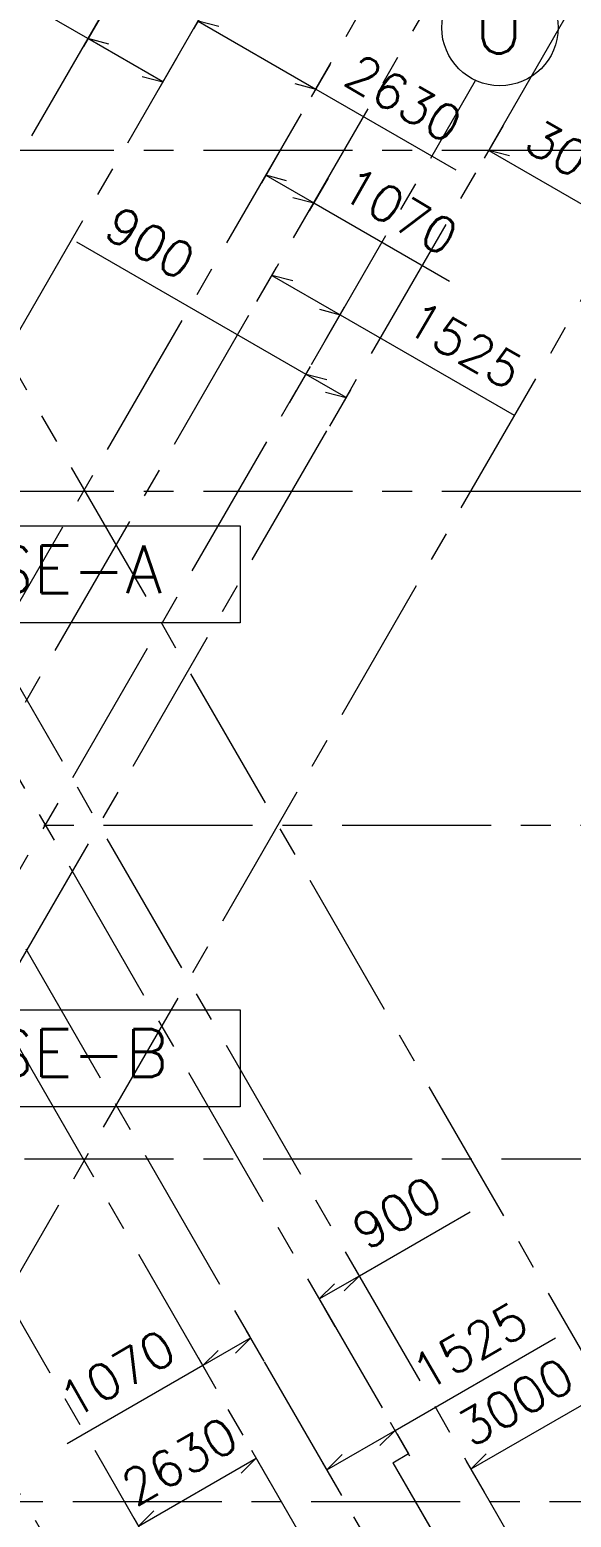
# Model space of a CAD drawing. Header units: millimetres. Extents: x 340192 to 549303, y -616317 to -538642.
# Drawn here: x 457237 to 458373, y -587185 to -584065 of the extents above; entities that cross this region are included whole.
import ezdxf
from ezdxf.enums import TextEntityAlignment as Align
from ezdxf.lldxf.tags import DXFTag

# ---------------------------------------------------------------- set-up
doc = ezdxf.new("R2010")
doc.units = ezdxf.units.MM
doc.header["$LTSCALE"] = 250
doc.header["$MEASUREMENT"] = 0
doc.linetypes.add('( Center )', pattern=[2, 1.25, -0.25, 0.25, -0.25])
doc.layers.get('DEFPOINTS').update_dxf_attribs({"lineweight": 0})
for name, color, linetype, lineweight in [('CV-CB-SHADE', 25, 'Continuous', 0), ('CV-CB-TEXT', 3, 'Continuous', 0), ('CV-GRID_LINE', 8, 'CENTER', 0), ('CV-GRID_NO', 6, 'Continuous', 0)]:
    doc.layers.add(name, color=color, linetype=linetype, lineweight=lineweight)
doc.styles.add('ROMANS', font='romans.shx')
doc.styles.add('ROMANS_0', font='romans.shx')
doc.styles.add('Style-romans', font='romans.shx')
tags = doc.linetypes.add('CENTER', pattern=[2, 1.25, -0.25, 0.25, -0.25]).pattern_tags.tags
tags[10:11] = [DXFTag(74, 4), DXFTag(75, 0), DXFTag(340, '0'), DXFTag(46, 1.0), DXFTag(50, 0.0), DXFTag(44, 0.0), DXFTag(45, 0.0)]
tags[8:9] = [DXFTag(74, 4), DXFTag(75, 0), DXFTag(340, '0'), DXFTag(46, 1.0), DXFTag(50, 0.0), DXFTag(44, 0.0), DXFTag(45, 0.0)]
tags[6:7] = [DXFTag(74, 4), DXFTag(75, 0), DXFTag(340, '0'), DXFTag(46, 1.0), DXFTag(50, 0.0), DXFTag(44, 0.0), DXFTag(45, 0.0)]
tags[4:5] = [DXFTag(74, 4), DXFTag(75, 0), DXFTag(340, '0'), DXFTag(46, 1.0), DXFTag(50, 0.0), DXFTag(44, 0.0), DXFTag(45, 0.0)]
doc.dimstyles.new('.15', dxfattribs={"dimtxt": 75, "dimasz": 0.00015, "dimexe": 18.75, "dimexo": 18.75, "dimgap": 37.5, "dimtad": 1, "dimdec": 0, "dimlfac": 9.227778, "dimzin": 0, "dimdsep": 46, "dimtxsty": 'ROMANS_0', "dimblk": 'TICK', "dimcen": 60, "dimclrd": 2, "dimclre": 2, "dimclrt": 3, "dimadec": 0, "dimazin": 0, "dimtfac": 1, "dimtdec": 0, "dimtofl": 0, "dimtmove": 0, "dimatfit": 3, "dimldrblk": 'TICK', "dimfxl": 1, "dimtolj": 1, "dimtzin": 0, "dimlwd": -1, "dimlwe": -1, "dimarcsym": 0})

# ---------------------------------------------------------------- blocks, each defined once
blk = doc.blocks.new('TICK')
at = {"color": 3}
blk.add_line((-289777.747, -77645.713), (0, 0), dxfattribs=at)
blk = doc.blocks.new('*D243')
at = {"layer": 'CV-CB-SHADE', "color": 2, "transparency": 16777216}
for p, q in [((457740.4, -587109), (457703.1, -587044.4)), ((457493.6, -587251.5), (457456.3, -587186.9))]:
    blk.add_line(p, q, dxfattribs=at)
at = {"layer": 'CV-CB-SHADE', "color": 0, "transparency": 16777216}
blk.add_line((457465.7, -587203.1), (457712.4, -587060.6), dxfattribs=at)
at = {"layer": 'DEFPOINTS', "color": 0, "transparency": 16777216}
for p in [(457712.4, -587060.6), (457749.7, -587125.3), (457503, -587267.7)]:
    blk.add_point(p, dxfattribs=at)
at = {"layer": 'CV-CB-SHADE', "color": 0, "transparency": 16777216, "xscale": 0.00015, "yscale": 0.00015, "zscale": 0.00015}
for p, rotation in [((457712.4, -587060.6), 29.99999999837793), ((457465.7, -587203.1), 209.999999998378)]:
    blk.add_blockref('TICK', p, dxfattribs=dict(at, rotation=rotation))
at = {"layer": 'CV-CB-SHADE', "color": 3, "transparency": 16777216, "insert": (457551.6, -587066.9), "char_height": 75, "attachment_point": 5, "rotation": 30, "style": 'ROMANS_0'}
blk.add_mtext('\\A1;2630', dxfattribs=at)
blk = doc.blocks.new('*D244')
at = {"layer": 'CV-CB-SHADE', "color": 2, "transparency": 16777216}
for p, q in [((457728.8, -586857.1), (457691.5, -586792.5)), ((457628.4, -586915.1), (457591.1, -586850.5))]:
    blk.add_line(p, q, dxfattribs=at)
at = {"layer": 'CV-CB-SHADE', "color": 0, "transparency": 16777216}
for p, q in [((457700.8, -586808.7), (457600.4, -586866.7)), ((457600.4, -586866.7), (457315.9, -587031))]:
    blk.add_line(p, q, dxfattribs=at)
at = {"layer": 'DEFPOINTS', "color": 0, "transparency": 16777216}
for p in [(457700.8, -586808.7), (457738.1, -586873.3), (457637.7, -586931.3)]:
    blk.add_point(p, dxfattribs=at)
at = {"layer": 'CV-CB-SHADE', "color": 0, "transparency": 16777216, "xscale": 0.00015, "yscale": 0.00015, "zscale": 0.00015}
for p, rotation in [((457700.8, -586808.7), 29.99999999837793), ((457600.4, -586866.7), 209.999999998378)]:
    blk.add_blockref('TICK', p, dxfattribs=dict(at, rotation=rotation))
at = {"layer": 'CV-CB-SHADE', "color": 3, "transparency": 16777216, "insert": (457420.7, -586883.9), "char_height": 75, "attachment_point": 5, "rotation": 30, "style": 'ROMANS_0'}
blk.add_mtext('\\A1;1070', dxfattribs=at)
blk = doc.blocks.new('*D245')
at = {"layer": 'CV-CB-SHADE', "color": 2, "transparency": 16777216}
for p, q in [((458003.5, -587002.5), (458339.9, -586808.4)), ((457860.4, -587085.2), (458003.5, -587002.5)), ((458034.7, -587056.5), (457994.1, -586986.3)), ((457891.6, -587139.1), (457851.1, -587068.9))]:
    blk.add_line(p, q, dxfattribs=at)
at = {"layer": 'DEFPOINTS', "color": 0, "transparency": 16777216}
for p in [(458003.5, -587002.5), (458044, -587072.8), (457901, -587155.4)]:
    blk.add_point(p, dxfattribs=at)
at = {"layer": 'CV-CB-SHADE', "color": 2, "transparency": 16777216, "xscale": 0.00015, "yscale": 0.00015, "zscale": 0.00015}
for p, rotation in [((458003.5, -587002.5), 30.00000000006172), ((457860.4, -587085.2), 210.0000000000617)]:
    blk.add_blockref('TICK', p, dxfattribs=dict(at, rotation=rotation))
at = {"layer": 'CV-CB-SHADE', "color": 3, "transparency": 16777216, "insert": (458160.1, -586825.5), "char_height": 75, "attachment_point": 5, "rotation": 30, "style": 'ROMANS_0'}
blk.add_mtext('\\A1;1525', dxfattribs=at)
blk = doc.blocks.new('*D246')
at = {"layer": 'CV-CB-SHADE', "color": 2, "transparency": 16777216}
for p, q in [((457928.8, -586678.1), (458160.8, -586544.2)), ((457941.7, -586700.6), (457919.4, -586661.9)), ((457844.3, -586726.9), (457928.8, -586678.1)), ((457878.2, -586785.5), (457835, -586710.7))]:
    blk.add_line(p, q, dxfattribs=at)
at = {"layer": 'DEFPOINTS', "color": 0, "transparency": 16777216}
for p in [(457928.8, -586678.1), (457951.1, -586716.8), (457887.6, -586801.8)]:
    blk.add_point(p, dxfattribs=at)
at = {"layer": 'CV-CB-SHADE', "color": 2, "transparency": 16777216, "xscale": 0.00015, "yscale": 0.00015, "zscale": 0.00015}
for p, rotation in [((457844.3, -586726.9), 210.0000000000617), ((457928.8, -586678.1), 30.00000000006172)]:
    blk.add_blockref('TICK', p, dxfattribs=dict(at, rotation=rotation))
at = {"layer": 'CV-CB-SHADE', "color": 3, "transparency": 16777216, "insert": (458007.3, -586546.2), "char_height": 75, "attachment_point": 5, "rotation": 30, "style": 'ROMANS_0'}
blk.add_mtext('\\A1;900', dxfattribs=at)
blk = doc.blocks.new('*D247')
at = {"layer": 'CV-CB-SHADE', "color": 2, "transparency": 16777216}
for p, q in [((458472.2, -586969.3), (458434.9, -586904.7)), ((458190.7, -587131.8), (458153.4, -587067.2))]:
    blk.add_line(p, q, dxfattribs=at)
at = {"layer": 'CV-CB-SHADE', "color": 0, "transparency": 16777216}
blk.add_line((458162.8, -587083.4), (458444.2, -586920.9), dxfattribs=at)
at = {"layer": 'DEFPOINTS', "color": 0, "transparency": 16777216}
for p in [(458444.2, -586920.9), (458481.5, -586985.5), (458200.1, -587148)]:
    blk.add_point(p, dxfattribs=at)
at = {"layer": 'CV-CB-SHADE', "color": 0, "transparency": 16777216, "xscale": 0.00015, "yscale": 0.00015, "zscale": 0.00015}
for p, rotation in [((458444.2, -586920.9), 29.99999999837793), ((458162.8, -587083.4), 209.999999998378)]:
    blk.add_blockref('TICK', p, dxfattribs=dict(at, rotation=rotation))
at = {"layer": 'CV-CB-SHADE', "color": 3, "transparency": 16777216, "insert": (458256.4, -586942.8), "char_height": 75, "attachment_point": 5, "rotation": 30, "style": 'ROMANS_0'}
blk.add_mtext('\\A1;3000', dxfattribs=at)
blk = doc.blocks.new('*D251')
at = {"layer": 'CV-CB-SHADE', "color": 0, "transparency": 16777216}
for p, q in [((457359.5, -584083.4), (457013.1, -583883.4)), ((457516.7, -584174.2), (457359.5, -584083.4))]:
    blk.add_line(p, q, dxfattribs=at)
at = {"layer": 'CV-CB-SHADE', "color": 2, "transparency": 16777216}
for p, q in [((457389.7, -584031.2), (457350.2, -584099.7)), ((457546.8, -584122), (457507.3, -584190.4))]:
    blk.add_line(p, q, dxfattribs=at)
at = {"layer": 'DEFPOINTS', "color": 0, "transparency": 16777216}
for p in [(457399.1, -584015), (457556.2, -584105.7), (457516.7, -584174.2)]:
    blk.add_point(p, dxfattribs=at)
at = {"layer": 'CV-CB-SHADE', "color": 0, "transparency": 16777216, "xscale": 0.00015, "yscale": 0.00015, "zscale": 0.00015}
for p, rotation in [((457359.5, -584083.4), 150.0000000016221), ((457516.7, -584174.2), 330.000000001622)]:
    blk.add_blockref('TICK', p, dxfattribs=dict(at, rotation=rotation))
at = {"layer": 'CV-CB-SHADE', "color": 3, "transparency": 16777216, "insert": (457192.9, -583900.6), "char_height": 75, "attachment_point": 5, "rotation": 330, "style": 'ROMANS_0'}
blk.add_mtext('\\A1;1675', dxfattribs=at)
blk = doc.blocks.new('*D252')
at = {"layer": 'CV-CB-SHADE', "color": 2, "transparency": 16777216}
for p, q in [((457620.5, -583994.4), (457580.9, -584062.9)), ((457867.2, -584136.9), (457827.7, -584205.3))]:
    blk.add_line(p, q, dxfattribs=at)
at = {"layer": 'CV-CB-SHADE', "color": 0, "transparency": 16777216}
for p, q in [((457590.3, -584046.6), (457837.1, -584189.1)), ((457837.1, -584189.1), (458130.9, -584358.7))]:
    blk.add_line(p, q, dxfattribs=at)
at = {"layer": 'DEFPOINTS', "color": 0, "transparency": 16777216}
for p in [(457629.8, -583978.2), (457876.6, -584120.7), (457837.1, -584189.1)]:
    blk.add_point(p, dxfattribs=at)
at = {"layer": 'CV-CB-SHADE', "color": 0, "transparency": 16777216, "xscale": 0.00015, "yscale": 0.00015, "zscale": 0.00015}
for p, rotation in [((457590.3, -584046.6), 150.0000000016221), ((457837.1, -584189.1), 330.000000001622)]:
    blk.add_blockref('TICK', p, dxfattribs=dict(at, rotation=rotation))
at = {"layer": 'CV-CB-SHADE', "color": 3, "transparency": 16777216, "insert": (458021.5, -584209), "char_height": 75, "attachment_point": 5, "rotation": 330, "style": 'ROMANS_0'}
blk.add_mtext('\\A1;2630', dxfattribs=at)
blk = doc.blocks.new('*D253')
at = {"layer": 'CV-CB-SHADE', "color": 2, "transparency": 16777216}
for p, q in [((457762.7, -584317.9), (457723.2, -584386.4)), ((457863.1, -584375.9), (457823.6, -584444.3))]:
    blk.add_line(p, q, dxfattribs=at)
at = {"layer": 'CV-CB-SHADE', "color": 0, "transparency": 16777216}
for p, q in [((457732.5, -584370.1), (457832.9, -584428.1)), ((457832.9, -584428.1), (458117.5, -584592.4))]:
    blk.add_line(p, q, dxfattribs=at)
at = {"layer": 'DEFPOINTS', "color": 0, "transparency": 16777216}
for p in [(457772.1, -584301.7), (457872.4, -584359.7), (457832.9, -584428.1)]:
    blk.add_point(p, dxfattribs=at)
at = {"layer": 'CV-CB-SHADE', "color": 0, "transparency": 16777216, "xscale": 0.00015, "yscale": 0.00015, "zscale": 0.00015}
for p, rotation in [((457732.5, -584370.1), 150.0000000016221), ((457832.9, -584428.1), 330.000000001622)]:
    blk.add_blockref('TICK', p, dxfattribs=dict(at, rotation=rotation))
at = {"layer": 'CV-CB-SHADE', "color": 3, "transparency": 16777216, "insert": (458012.7, -584445.3), "char_height": 75, "attachment_point": 5, "rotation": 330, "style": 'ROMANS_0'}
blk.add_mtext('\\A1;1070', dxfattribs=at)
blk = doc.blocks.new('*D254')
at = {"layer": 'CV-CB-SHADE', "color": 2, "transparency": 16777216}
for p, q in [((457713.5, -584635), (457754.7, -584563.6)), ((457745.3, -584579.9), (457888.4, -584662.5)), ((457856.5, -584717.6), (457897.7, -584646.2)), ((457888.4, -584662.5), (458253.3, -584873.2))]:
    blk.add_line(p, q, dxfattribs=at)
at = {"layer": 'DEFPOINTS', "color": 0, "transparency": 16777216}
for p in [(457704.1, -584651.3), (457888.4, -584662.5), (457847.2, -584733.9)]:
    blk.add_point(p, dxfattribs=at)
at = {"layer": 'CV-CB-SHADE', "color": 2, "transparency": 16777216, "xscale": 0.00015, "yscale": 0.00015, "zscale": 0.00015}
for p, rotation in [((457745.3, -584579.9), 149.9999999999373), ((457888.4, -584662.5), 329.9999999999374)]:
    blk.add_blockref('TICK', p, dxfattribs=dict(at, rotation=rotation))
at = {"layer": 'CV-CB-SHADE', "color": 3, "transparency": 16777216, "insert": (458148.6, -584726.1), "char_height": 75, "attachment_point": 5, "rotation": 330, "style": 'ROMANS_0'}
blk.add_mtext('\\A1;1525', dxfattribs=at)
blk = doc.blocks.new('*D255')
at = {"layer": 'CV-CB-SHADE', "color": 2, "transparency": 16777216}
for p, q in [((457816.8, -584787.6), (457336.1, -584510)), ((457782.2, -584847.4), (457826.2, -584771.3)), ((457901.2, -584836.3), (457816.8, -584787.6)), ((457866.7, -584896.1), (457910.6, -584820.1))]:
    blk.add_line(p, q, dxfattribs=at)
at = {"layer": 'DEFPOINTS', "color": 0, "transparency": 16777216}
for p in [(457901.2, -584836.3), (457772.9, -584863.6), (457857.3, -584912.4)]:
    blk.add_point(p, dxfattribs=at)
at = {"layer": 'CV-CB-SHADE', "color": 2, "transparency": 16777216, "xscale": 0.00015, "yscale": 0.00015, "zscale": 0.00015}
for p, rotation in [((457816.8, -584787.6), 149.9999999999373), ((457901.2, -584836.3), 329.9999999999374)]:
    blk.add_blockref('TICK', p, dxfattribs=dict(at, rotation=rotation))
at = {"layer": 'CV-CB-SHADE', "color": 3, "transparency": 16777216, "insert": (457489.6, -584512.1), "char_height": 75, "attachment_point": 5, "rotation": 330, "style": 'ROMANS_0'}
blk.add_mtext('\\A1;900', dxfattribs=at)
blk = doc.blocks.new('*D256')
at = {"layer": 'CV-CB-SHADE', "color": 2, "transparency": 16777216}
for p, q in [((458230.1, -584265.6), (458190.6, -584334)), ((458511.6, -584428.1), (458472.1, -584496.5))]:
    blk.add_line(p, q, dxfattribs=at)
at = {"layer": 'CV-CB-SHADE', "color": 0, "transparency": 16777216}
blk.add_line((458200, -584317.8), (458481.4, -584480.3), dxfattribs=at)
at = {"layer": 'DEFPOINTS', "color": 0, "transparency": 16777216}
for p in [(458239.5, -584249.3), (458520.9, -584411.8), (458481.4, -584480.3)]:
    blk.add_point(p, dxfattribs=at)
at = {"layer": 'CV-CB-SHADE', "color": 0, "transparency": 16777216, "xscale": 0.00015, "yscale": 0.00015, "zscale": 0.00015}
for p, rotation in [((458200, -584317.8), 150.0000000016221), ((458481.4, -584480.3), 330.000000001622)]:
    blk.add_blockref('TICK', p, dxfattribs=dict(at, rotation=rotation))
at = {"layer": 'CV-CB-SHADE', "color": 3, "transparency": 16777216, "insert": (458399.5, -584346.3), "char_height": 75, "attachment_point": 5, "rotation": 330, "style": 'ROMANS_0'}
blk.add_mtext('\\A1;3000', dxfattribs=at)

msp = doc.modelspace()

# ---------------------------------------------------------------- linework, layer by layer
at = {"layer": 'CV-CB-TEXT', "color": 2, "ltscale": 7.5e-05}
for points in [[(456596.65, -585105.39, -232618.37), (457678.91, -585105.39, -232618.37), (457678.91, -585308.87, -232618.37), (456596.65, -585308.87, -232618.37)], [(456596.65, -586120.2, -232618.37), (457678.91, -586120.2, -232618.37), (457678.91, -586323.68, -232618.37), (456596.65, -586323.68, -232618.37)]]:
    msp.add_3dface(points, dxfattribs=at)
at = {"layer": 'CV-GRID_LINE', "linetype": '( Center )'}
for p, q in [((458306.06, -587331.59, -232618.36), (455967.6, -583281.26, -232618.36)), ((457872.18, -587337.34, -232618.36), (455595.56, -583394.12, -232618.36)), ((457780.56, -587748.49, -232618.36), (455425.06, -583668.64, -232618.36)), ((458481.53, -586985.53, -232618.36), (456612.55, -583748.35, -232618.36)), ((455492.01, -587318.09, -232618.36), (457525.86, -583795.37, -232618.36)), ((456540.82, -586666.09, -232618.36), (458173.21, -583838.71, -232618.36)), ((455442.8, -587766.25, -232618.36), (457678.94, -583893.14, -232618.36)), ((455954.12, -588207.71, -232618.36), (458423.26, -583931.02, -232618.36)), ((455650.68, -587976.02, -232618.36), (457929.75, -584028.56, -232618.36)), ((456320.01, -584086.67, -232618.36), (458031.66, -587051.32, -232618.36)), ((457468.29, -587570.53, -232618.36), (455477.66, -584122.67, -232618.36)), ((456328.14, -587364.88, -232618.36), (458172.09, -584171.07, -232618.36)), ((458914.12, -584317.96, -232618.36), (453343.83, -584317.96, -232618.36)), ((456392.24, -588098.86, -232618.36), (458539.11, -584380.37, -232618.36)), ((458136.09, -587562.62, -232618.36), (456548.93, -584813.57, -232618.36)), ((458914.12, -585032.96, -232618.36), (453720.07, -585032.96, -232618.36)), ((451392.24, -585732.81, -232618.36), (458914.12, -585732.81, -232618.36)), ((453726.63, -586432.66, -232618.36), (458914.12, -586432.66, -232618.36)), ((457998.82, -587070.28, -232618.36), (458031.66, -587051.32, -232618.36)), ((457998.82, -587070.28, -232618.36), (458083.26, -587216.53, -232618.36)), ((457998.82, -587070.28, -232618.36), (458089.71, -587227.7, -232618.36)), ((453327.48, -587151.46, -232618.36), (458914.12, -587151.46, -232618.36))]:
    msp.add_line(p, q, dxfattribs=at)
at = {"layer": 'CV-GRID_NO', "ltscale": 0.000216667}
msp.add_circle((458223.28, -584060.47, -232618.36), 121.88, dxfattribs=at)

# ---------------------------------------------------------------- texts
at = {"layer": 'CV-CB-TEXT', "color": 4, "style": 'ROMANS'}
for s, p in [('STAIRCASE-A', (456636.48, -585246.41, -232618.37)), ('STAIRCASE-B', (456636.48, -586261.22, -232618.37))]:
    msp.add_text(s, height=100, rotation=0.015, dxfattribs=at).set_placement(p)
at = {"layer": 'CV-GRID_NO', "style": 'Style-romans'}
msp.add_text('U', height=111.43, dxfattribs=at).set_placement((458221.03, -584058.81, -232618.36), align=Align.MIDDLE_CENTER)

# ---------------------------------------------------------------- dimensions: what is measured, and where the dimension line sits
at = {"layer": 'CV-CB-SHADE', "color": 2}
for base, p1, p2, angle, override, picture, middle in [((457516.69, -584174.17, -232618.36), (457399.05, -584015.01, -232618.36), (457556.2, -584105.74, -232618.36), 330, {"dimtxt": 75, "dimasz": 0.00015, "dimexe": 18.75, "dimexo": 18.75, "dimgap": 37.5, "dimlfac": 9.230769, "dimblk": 'TICK', "dimcen": 60, "dimdle": 0, "dimclrd": 0, "dimclre": 2, "dimclrt": 3, "dimlwe": 65535}, '*D251', (457155.4, -583965.59, -232618.36)), ((457837.06, -584189.1, -232618.36), (457629.83, -583978.21, -232618.36), (457876.58, -584120.66, -232618.36), 330, {"dimtxt": 75, "dimasz": 0.00015, "dimexe": 18.75, "dimexo": 18.75, "dimgap": 37.5, "dimlfac": 9.230769, "dimblk": 'TICK', "dimcen": 60, "dimdle": 0, "dimclrd": 0, "dimclre": 2, "dimclrt": 3, "dimlwe": 65535}, '*D252', (457983.98, -584273.93, -232618.36)), ((458481.44, -584480.26, -232618.36), (458239.49, -584249.32, -232618.36), (458520.95, -584411.82, -232618.36), 330, {"dimtxt": 75, "dimasz": 0.00015, "dimexe": 18.75, "dimexo": 18.75, "dimgap": 37.5, "dimlfac": 9.230769, "dimblk": 'TICK', "dimcen": 60, "dimdle": 0, "dimclrd": 0, "dimclre": 2, "dimclrt": 3, "dimlwe": 65535}, '*D256', (458361.96, -584411.28, -232618.36)), ((457832.93, -584428.09, -232618.36), (457772.06, -584301.69, -232618.36), (457872.44, -584359.65, -232618.36), 330, {"dimtxt": 75, "dimasz": 0.00015, "dimexe": 18.75, "dimexo": 18.75, "dimgap": 37.5, "dimlfac": 9.230769, "dimblk": 'TICK', "dimcen": 60, "dimdle": 0, "dimclrd": 0, "dimclre": 2, "dimclrt": 3, "dimlwe": 65535}, '*D253', (457975.21, -584510.24, -232618.36)), ((457901.22, -584836.31, -232618.36), (457772.86, -584863.63, -232618.36), (457857.3, -584912.38, -232618.36), 330, {"dimtxt": 75, "dimasz": 0.00015, "dimexe": 18.75, "dimexo": 18.75, "dimgap": 37.5, "dimlfac": 9.230769, "dimcen": 60, "dimdle": 0, "dimlwe": 65535}, '*D255', (457452.08, -584577, -232618.36)), ((457888.37, -584662.48, -232618.36), (457704.09, -584651.25, -232618.36), (457847.16, -584733.86, -232618.36), 330, {"dimtxt": 75, "dimasz": 0.00015, "dimexe": 18.75, "dimexo": 18.75, "dimgap": 37.5, "dimlfac": 9.230769, "dimcen": 60, "dimdle": 0, "dimlwe": 65535}, '*D254', (458111.06, -584791.05, -232618.36)), ((457928.79, -586678.14, -232618.36), (457887.59, -586801.78, -232618.36), (457951.12, -586716.81, -232618.36), 30, {"dimtxt": 75, "dimasz": 0.00015, "dimexe": 18.75, "dimexo": 18.75, "dimgap": 37.5, "dimlfac": 9.230769, "dimcen": 60, "dimdle": 0, "dimlwe": 65535}, '*D246', (458044.77, -586611.17, -232618.36)), ((458003.5, -587002.55, -232618.36), (457900.96, -587155.36, -232618.36), (458044.03, -587072.75, -232618.36), 30, {"dimtxt": 75, "dimasz": 0.00015, "dimexe": 18.75, "dimexo": 18.75, "dimgap": 37.5, "dimlfac": 9.230769, "dimcen": 60, "dimdle": 0, "dimlwe": 65535}, '*D245', (458197.58, -586890.49, -232618.36)), ((457700.83, -586808.73, -232618.36), (457637.75, -586931.29, -232618.36), (457738.13, -586873.34, -232618.36), 30, {"dimtxt": 75, "dimasz": 0.00015, "dimexe": 18.75, "dimexo": 18.75, "dimgap": 37.5, "dimlfac": 9.230769, "dimblk": 'TICK', "dimcen": 60, "dimdle": 0, "dimclrd": 0, "dimclre": 2, "dimclrt": 3, "dimlwe": 65535}, '*D244', (457458.17, -586948.83, -232618.36)), ((458444.24, -586920.92, -232618.36), (458200.08, -587148.03, -232618.36), (458481.53, -586985.53, -232618.36), 30, {"dimtxt": 75, "dimasz": 0.00015, "dimexe": 18.75, "dimexo": 18.75, "dimgap": 37.5, "dimlfac": 9.230769, "dimblk": 'TICK', "dimcen": 60, "dimdle": 0, "dimclrd": 0, "dimclre": 2, "dimclrt": 3, "dimlwe": 65535}, '*D247', (458293.9, -587007.72, -232618.36)), ((457712.43, -587060.65, -232618.36), (457502.98, -587267.71, -232618.36), (457749.73, -587125.25, -232618.36), 30, {"dimtxt": 75, "dimasz": 0.00015, "dimexe": 18.75, "dimexo": 18.75, "dimgap": 37.5, "dimlfac": 9.230769, "dimblk": 'TICK', "dimcen": 60, "dimdle": 0, "dimclrd": 0, "dimclre": 2, "dimclrt": 3, "dimlwe": 65535}, '*D243', (457589.06, -587131.88, -232618.36))]:
    dim = msp.add_linear_dim(base=base, p1=p1, p2=p2, angle=angle, dimstyle='.15', override=override, dxfattribs=at)
    dim.commit()
    dim.dimension.update_dxf_attribs({"geometry": picture, "text_midpoint": middle, "dimtype": 160})

doc.saveas('drawing.dxf')
